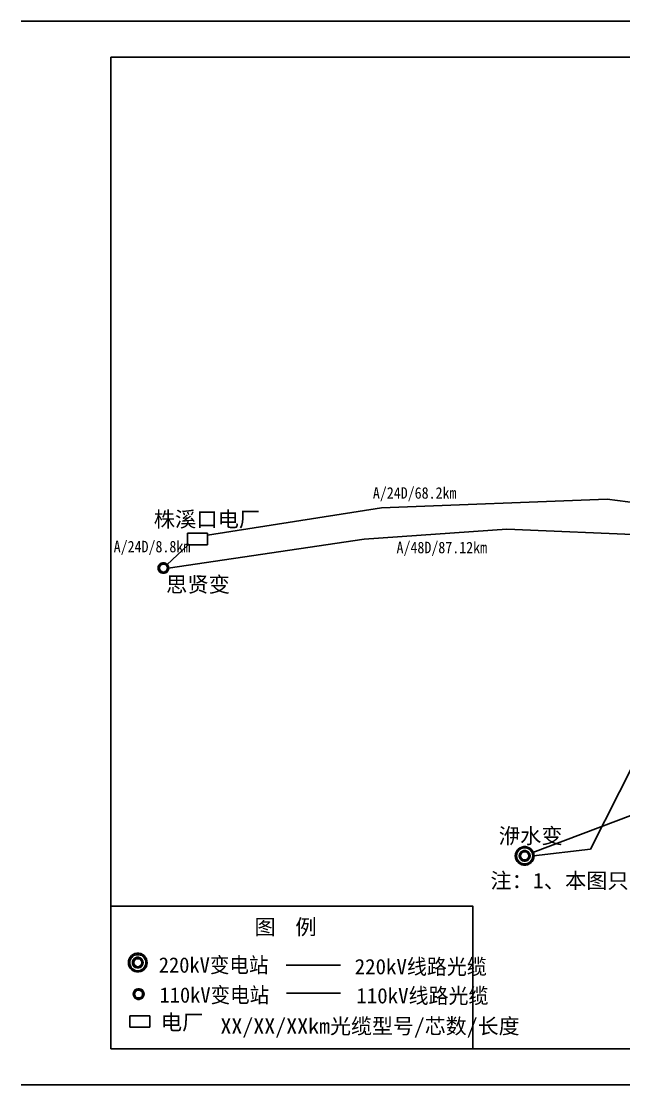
# Model space of a CAD drawing. Header units: metres. Extents: x 17 to 1264, y 17 to 859.
# Drawn here: x 17 to 494, y 17 to 859 of the extents above; entities that cross this region are included whole.
import ezdxf

# ---------------------------------------------------------------- set-up
doc = ezdxf.new("R2010")
doc.units = ezdxf.units.M
for name, color, linetype in [('LINES', 7, 'Continuous'), ('POLYLINES', 4, 'Continuous'), ('RECTS', 7, 'Continuous'), ('TEXTS', 3, 'Continuous')]:
    doc.layers.add(name, color=color, linetype=linetype)

msp = doc.modelspace()

# ---------------------------------------------------------------- linework, layer by layer
at = {"layer": 'LINES'}
for p, q in [((87.76, 830.45), (87.76, 45.22)), ((1179.14, 830.45), (87.76, 830.45)), ((302.03, 473.62), (480.74, 480.53)), ((480.74, 480.53), (526.82, 474.41)), ((164.23, 451.87), (302.03, 473.62)), ((401.32, 456.77), (288.28, 448.7)), ((588.31, 448.56), (401.32, 456.77)), ((288.28, 448.7), (133.12, 425.95)), ((164.3, 453.46), (148.39, 453.46)), ((148.39, 453.46), (148.39, 444.38)), ((164.3, 444.38), (164.3, 453.46)), ((132.04, 428.54), (148.6, 444.02)), ((148.39, 444.38), (164.3, 444.38)), ((550.65, 367.92), (467.42, 203.4)), ((730.79, 317.88), (421.77, 200.59)), ((467.42, 203.4), (422.27, 198)), ((226.65, 111.6), (269.56, 111.6)), ((226.79, 89.28), (269.56, 89.28)), ((118.51, 71.42), (102.67, 71.42)), ((102.67, 71.42), (102.67, 62.35)), ((118.51, 62.35), (118.51, 71.42)), ((102.67, 62.35), (118.51, 62.35)), ((87.76, 45.22), (1179.14, 45.22))]:
    msp.add_line(p, q, dxfattribs=at)
at = {"layer": 'POLYLINES'}
for points in [[(128.01, 428.83), (127.29, 428.4), (126.57, 429.12), (127.58, 429.84), (128.01, 428.83)], [(128.01, 428.83), (127.29, 428.4), (126.57, 429.12), (127.58, 429.84), (128.01, 428.83)], [(128.87, 429.12), (128.01, 428.83), (127.58, 429.84), (128.73, 430.13), (128.87, 429.12)], [(128.87, 429.12), (128.01, 428.83), (127.58, 429.84), (128.73, 430.13), (128.87, 429.12)], [(129.88, 429.12), (128.87, 429.12), (128.73, 430.13), (130.03, 430.13), (129.88, 429.12)], [(129.88, 429.12), (128.87, 429.12), (128.73, 430.13), (130.03, 430.13), (129.88, 429.12)], [(130.75, 428.83), (129.88, 429.12), (130.03, 430.13), (131.18, 429.84), (130.75, 428.83)], [(130.75, 428.83), (129.88, 429.12), (130.03, 430.13), (131.18, 429.84), (130.75, 428.83)], [(131.47, 428.4), (130.75, 428.83), (131.18, 429.84), (132.19, 429.12), (131.47, 428.4)], [(131.47, 428.4), (130.75, 428.83), (131.18, 429.84), (132.19, 429.12), (131.47, 428.4)], [(126.28, 426.82), (126.14, 425.95), (125.13, 425.95), (125.27, 427.1), (126.28, 426.82)], [(126.28, 426.82), (126.14, 425.95), (125.13, 425.95), (125.27, 427.1), (126.28, 426.82)], [(126.14, 425.95), (126.28, 425.09), (125.27, 424.8), (125.13, 425.95), (126.14, 425.95)], [(126.14, 425.95), (126.28, 425.09), (125.27, 424.8), (125.13, 425.95), (126.14, 425.95)], [(126.71, 427.68), (126.28, 426.82), (125.27, 427.1), (125.85, 428.26), (126.71, 427.68)], [(126.71, 427.68), (126.28, 426.82), (125.27, 427.1), (125.85, 428.26), (126.71, 427.68)], [(126.28, 425.09), (126.71, 424.22), (125.85, 423.65), (125.27, 424.8), (126.28, 425.09)], [(126.28, 425.09), (126.71, 424.22), (125.85, 423.65), (125.27, 424.8), (126.28, 425.09)], [(127.29, 428.4), (126.71, 427.68), (125.85, 428.26), (126.57, 429.12), (127.29, 428.4)], [(127.29, 428.4), (126.71, 427.68), (125.85, 428.26), (126.57, 429.12), (127.29, 428.4)], [(126.71, 424.22), (127.29, 423.5), (126.57, 422.78), (125.85, 423.65), (126.71, 424.22)], [(126.71, 424.22), (127.29, 423.5), (126.57, 422.78), (125.85, 423.65), (126.71, 424.22)], [(127.29, 423.5), (128.01, 423.07), (127.58, 422.06), (126.57, 422.78), (127.29, 423.5)], [(127.29, 423.5), (128.01, 423.07), (127.58, 422.06), (126.57, 422.78), (127.29, 423.5)], [(128.01, 423.07), (128.87, 422.78), (128.73, 421.78), (127.58, 422.06), (128.01, 423.07)], [(128.01, 423.07), (128.87, 422.78), (128.73, 421.78), (127.58, 422.06), (128.01, 423.07)], [(128.87, 422.78), (129.88, 422.78), (130.03, 421.78), (128.73, 421.78), (128.87, 422.78)], [(128.87, 422.78), (129.88, 422.78), (130.03, 421.78), (128.73, 421.78), (128.87, 422.78)], [(129.88, 422.78), (130.75, 423.07), (131.18, 422.06), (130.03, 421.78), (129.88, 422.78)], [(129.88, 422.78), (130.75, 423.07), (131.18, 422.06), (130.03, 421.78), (129.88, 422.78)], [(130.75, 423.07), (131.47, 423.5), (132.19, 422.78), (131.18, 422.06), (130.75, 423.07)], [(130.75, 423.07), (131.47, 423.5), (132.19, 422.78), (131.18, 422.06), (130.75, 423.07)], [(132.04, 427.68), (131.47, 428.4), (132.19, 429.12), (132.91, 428.26), (132.04, 427.68)], [(132.04, 427.68), (131.47, 428.4), (132.19, 429.12), (132.91, 428.26), (132.04, 427.68)], [(131.47, 423.5), (132.04, 424.22), (132.91, 423.65), (132.19, 422.78), (131.47, 423.5)], [(131.47, 423.5), (132.04, 424.22), (132.91, 423.65), (132.19, 422.78), (131.47, 423.5)], [(132.47, 426.82), (132.04, 427.68), (132.91, 428.26), (133.48, 427.1), (132.47, 426.82)], [(132.47, 426.82), (132.04, 427.68), (132.91, 428.26), (133.48, 427.1), (132.47, 426.82)], [(132.04, 424.22), (132.47, 425.09), (133.48, 424.8), (132.91, 423.65), (132.04, 424.22)], [(132.04, 424.22), (132.47, 425.09), (133.48, 424.8), (132.91, 423.65), (132.04, 424.22)], [(132.62, 425.95), (132.47, 426.82), (133.48, 427.1), (133.63, 425.95), (132.62, 425.95)], [(132.62, 425.95), (132.47, 426.82), (133.48, 427.1), (133.63, 425.95), (132.62, 425.95)], [(132.47, 425.09), (132.62, 425.95), (133.63, 425.95), (133.48, 424.8), (132.47, 425.09)], [(132.47, 425.09), (132.62, 425.95), (133.63, 425.95), (133.48, 424.8), (132.47, 425.09)], [(410.25, 201.74), (409.53, 200.59), (408.52, 201.02), (409.39, 202.46), (410.25, 201.74)], [(410.25, 201.74), (409.53, 200.59), (408.52, 201.02), (409.39, 202.46), (410.25, 201.74)], [(411.11, 202.75), (410.25, 201.74), (409.39, 202.46), (410.39, 203.62), (411.11, 202.75)], [(411.11, 202.75), (410.25, 201.74), (409.39, 202.46), (410.39, 203.62), (411.11, 202.75)], [(412.12, 203.62), (411.11, 202.75), (410.39, 203.62), (411.69, 204.48), (412.12, 203.62)], [(412.12, 203.62), (411.11, 202.75), (410.39, 203.62), (411.69, 204.48), (412.12, 203.62)], [(413.42, 204.05), (412.12, 203.62), (411.69, 204.48), (413.13, 205.06), (413.42, 204.05)], [(413.42, 204.05), (412.12, 203.62), (411.69, 204.48), (413.13, 205.06), (413.42, 204.05)], [(414.71, 204.34), (413.42, 204.05), (413.13, 205.06), (414.57, 205.49), (414.71, 204.34)], [(414.71, 204.34), (413.42, 204.05), (413.13, 205.06), (414.57, 205.49), (414.71, 204.34)], [(414.86, 201.17), (413.99, 200.88), (413.56, 201.89), (414.71, 202.32), (414.86, 201.17)], [(414.86, 201.17), (413.99, 200.88), (413.56, 201.89), (414.71, 202.32), (414.86, 201.17)], [(416.01, 204.34), (414.71, 204.34), (414.57, 205.49), (416.15, 205.49), (416.01, 204.34)], [(416.01, 204.34), (414.71, 204.34), (414.57, 205.49), (416.15, 205.49), (416.01, 204.34)], [(415.87, 201.17), (414.86, 201.17), (414.71, 202.32), (416.01, 202.32), (415.87, 201.17)], [(415.87, 201.17), (414.86, 201.17), (414.71, 202.32), (416.01, 202.32), (415.87, 201.17)], [(416.73, 200.88), (415.87, 201.17), (416.01, 202.32), (417.16, 201.89), (416.73, 200.88)], [(416.73, 200.88), (415.87, 201.17), (416.01, 202.32), (417.16, 201.89), (416.73, 200.88)], [(417.31, 204.05), (416.01, 204.34), (416.15, 205.49), (417.59, 205.06), (417.31, 204.05)], [(417.31, 204.05), (416.01, 204.34), (416.15, 205.49), (417.59, 205.06), (417.31, 204.05)], [(418.6, 203.62), (417.31, 204.05), (417.59, 205.06), (419.03, 204.48), (418.6, 203.62)], [(418.6, 203.62), (417.31, 204.05), (417.59, 205.06), (419.03, 204.48), (418.6, 203.62)], [(419.61, 202.75), (418.6, 203.62), (419.03, 204.48), (420.33, 203.62), (419.61, 202.75)], [(419.61, 202.75), (418.6, 203.62), (419.03, 204.48), (420.33, 203.62), (419.61, 202.75)], [(420.47, 201.74), (419.61, 202.75), (420.33, 203.62), (421.34, 202.46), (420.47, 201.74)], [(420.47, 201.74), (419.61, 202.75), (420.33, 203.62), (421.34, 202.46), (420.47, 201.74)], [(421.19, 200.59), (420.47, 201.74), (421.34, 202.46), (422.2, 201.02), (421.19, 200.59)], [(421.19, 200.59), (420.47, 201.74), (421.34, 202.46), (422.2, 201.02), (421.19, 200.59)], [(409.1, 199.44), (408.95, 198), (407.95, 198), (408.09, 199.58), (409.1, 199.44)], [(409.1, 199.44), (408.95, 198), (407.95, 198), (408.09, 199.58), (409.1, 199.44)], [(408.95, 198), (409.1, 196.7), (408.09, 196.56), (407.95, 198), (408.95, 198)], [(408.95, 198), (409.1, 196.7), (408.09, 196.56), (407.95, 198), (408.95, 198)], [(409.53, 200.59), (409.1, 199.44), (408.09, 199.58), (408.52, 201.02), (409.53, 200.59)], [(409.53, 200.59), (409.1, 199.44), (408.09, 199.58), (408.52, 201.02), (409.53, 200.59)], [(409.1, 196.7), (409.53, 195.41), (408.52, 194.98), (408.09, 196.56), (409.1, 196.7)], [(409.1, 196.7), (409.53, 195.41), (408.52, 194.98), (408.09, 196.56), (409.1, 196.7)], [(409.53, 195.41), (410.25, 194.26), (409.39, 193.68), (408.52, 194.98), (409.53, 195.41)], [(409.53, 195.41), (410.25, 194.26), (409.39, 193.68), (408.52, 194.98), (409.53, 195.41)], [(410.25, 194.26), (411.11, 193.25), (410.39, 192.53), (409.39, 193.68), (410.25, 194.26)], [(410.25, 194.26), (411.11, 193.25), (410.39, 192.53), (409.39, 193.68), (410.25, 194.26)], [(412.27, 199.01), (412.12, 198), (411.11, 198), (411.26, 199.3), (412.27, 199.01)], [(412.27, 199.01), (412.12, 198), (411.11, 198), (411.26, 199.3), (412.27, 199.01)], [(412.12, 198), (412.27, 197.14), (411.26, 196.85), (411.11, 198), (412.12, 198)], [(412.12, 198), (412.27, 197.14), (411.26, 196.85), (411.11, 198), (412.12, 198)], [(412.7, 199.73), (412.27, 199.01), (411.26, 199.3), (411.83, 200.3), (412.7, 199.73)], [(412.7, 199.73), (412.27, 199.01), (411.26, 199.3), (411.83, 200.3), (412.7, 199.73)], [(412.27, 197.14), (412.7, 196.27), (411.83, 195.7), (411.26, 196.85), (412.27, 197.14)], [(412.27, 197.14), (412.7, 196.27), (411.83, 195.7), (411.26, 196.85), (412.27, 197.14)], [(413.27, 200.45), (412.7, 199.73), (411.83, 200.3), (412.55, 201.31), (413.27, 200.45)], [(413.27, 200.45), (412.7, 199.73), (411.83, 200.3), (412.55, 201.31), (413.27, 200.45)], [(412.7, 196.27), (413.27, 195.7), (412.55, 194.83), (411.83, 195.7), (412.7, 196.27)], [(412.7, 196.27), (413.27, 195.7), (412.55, 194.83), (411.83, 195.7), (412.7, 196.27)], [(413.99, 200.88), (413.27, 200.45), (412.55, 201.31), (413.56, 201.89), (413.99, 200.88)], [(413.99, 200.88), (413.27, 200.45), (412.55, 201.31), (413.56, 201.89), (413.99, 200.88)], [(413.27, 195.7), (413.99, 195.12), (413.56, 194.11), (412.55, 194.83), (413.27, 195.7)], [(413.27, 195.7), (413.99, 195.12), (413.56, 194.11), (412.55, 194.83), (413.27, 195.7)], [(413.99, 195.12), (414.86, 194.83), (414.71, 193.82), (413.56, 194.11), (413.99, 195.12)], [(413.99, 195.12), (414.86, 194.83), (414.71, 193.82), (413.56, 194.11), (413.99, 195.12)], [(414.86, 194.83), (415.87, 194.83), (416.01, 193.82), (414.71, 193.82), (414.86, 194.83)], [(414.86, 194.83), (415.87, 194.83), (416.01, 193.82), (414.71, 193.82), (414.86, 194.83)], [(415.87, 194.83), (416.73, 195.12), (417.16, 194.11), (416.01, 193.82), (415.87, 194.83)], [(415.87, 194.83), (416.73, 195.12), (417.16, 194.11), (416.01, 193.82), (415.87, 194.83)], [(417.45, 200.45), (416.73, 200.88), (417.16, 201.89), (418.17, 201.31), (417.45, 200.45)], [(417.45, 200.45), (416.73, 200.88), (417.16, 201.89), (418.17, 201.31), (417.45, 200.45)], [(416.73, 195.12), (417.45, 195.7), (418.17, 194.83), (417.16, 194.11), (416.73, 195.12)], [(416.73, 195.12), (417.45, 195.7), (418.17, 194.83), (417.16, 194.11), (416.73, 195.12)], [(418.03, 199.73), (417.45, 200.45), (418.17, 201.31), (418.89, 200.3), (418.03, 199.73)], [(418.03, 199.73), (417.45, 200.45), (418.17, 201.31), (418.89, 200.3), (418.03, 199.73)], [(417.45, 195.7), (418.03, 196.27), (418.89, 195.7), (418.17, 194.83), (417.45, 195.7)], [(417.45, 195.7), (418.03, 196.27), (418.89, 195.7), (418.17, 194.83), (417.45, 195.7)], [(418.46, 199.01), (418.03, 199.73), (418.89, 200.3), (419.47, 199.3), (418.46, 199.01)], [(418.46, 199.01), (418.03, 199.73), (418.89, 200.3), (419.47, 199.3), (418.46, 199.01)], [(418.03, 196.27), (418.46, 197.14), (419.47, 196.85), (418.89, 195.7), (418.03, 196.27)], [(418.03, 196.27), (418.46, 197.14), (419.47, 196.85), (418.89, 195.7), (418.03, 196.27)], [(418.6, 198), (418.46, 199.01), (419.47, 199.3), (419.61, 198), (418.6, 198)], [(418.6, 198), (418.46, 199.01), (419.47, 199.3), (419.61, 198), (418.6, 198)], [(418.46, 197.14), (418.6, 198), (419.61, 198), (419.47, 196.85), (418.46, 197.14)], [(418.46, 197.14), (418.6, 198), (419.61, 198), (419.47, 196.85), (418.46, 197.14)], [(419.61, 193.25), (420.47, 194.26), (421.34, 193.68), (420.33, 192.53), (419.61, 193.25)], [(419.61, 193.25), (420.47, 194.26), (421.34, 193.68), (420.33, 192.53), (419.61, 193.25)], [(420.47, 194.26), (421.19, 195.41), (422.2, 194.98), (421.34, 193.68), (420.47, 194.26)], [(420.47, 194.26), (421.19, 195.41), (422.2, 194.98), (421.34, 193.68), (420.47, 194.26)], [(421.63, 199.44), (421.19, 200.59), (422.2, 201.02), (422.63, 199.58), (421.63, 199.44)], [(421.63, 199.44), (421.19, 200.59), (422.2, 201.02), (422.63, 199.58), (421.63, 199.44)], [(421.19, 195.41), (421.63, 196.7), (422.63, 196.56), (422.2, 194.98), (421.19, 195.41)], [(421.19, 195.41), (421.63, 196.7), (422.63, 196.56), (422.2, 194.98), (421.19, 195.41)], [(421.77, 198), (421.63, 199.44), (422.63, 199.58), (422.78, 198), (421.77, 198)], [(421.77, 198), (421.63, 199.44), (422.63, 199.58), (422.78, 198), (421.77, 198)], [(421.63, 196.7), (421.77, 198), (422.78, 198), (422.63, 196.56), (421.63, 196.7)], [(421.63, 196.7), (421.77, 198), (422.78, 198), (422.63, 196.56), (421.63, 196.7)], [(411.11, 193.25), (412.12, 192.53), (411.69, 191.66), (410.39, 192.53), (411.11, 193.25)], [(411.11, 193.25), (412.12, 192.53), (411.69, 191.66), (410.39, 192.53), (411.11, 193.25)], [(412.12, 192.53), (413.42, 191.95), (413.13, 190.94), (411.69, 191.66), (412.12, 192.53)], [(412.12, 192.53), (413.42, 191.95), (413.13, 190.94), (411.69, 191.66), (412.12, 192.53)], [(413.42, 191.95), (414.71, 191.66), (414.57, 190.66), (413.13, 190.94), (413.42, 191.95)], [(413.42, 191.95), (414.71, 191.66), (414.57, 190.66), (413.13, 190.94), (413.42, 191.95)], [(414.71, 191.66), (416.01, 191.66), (416.15, 190.66), (414.57, 190.66), (414.71, 191.66)], [(414.71, 191.66), (416.01, 191.66), (416.15, 190.66), (414.57, 190.66), (414.71, 191.66)], [(416.01, 191.66), (417.31, 191.95), (417.59, 190.94), (416.15, 190.66), (416.01, 191.66)], [(416.01, 191.66), (417.31, 191.95), (417.59, 190.94), (416.15, 190.66), (416.01, 191.66)], [(417.31, 191.95), (418.6, 192.53), (419.03, 191.66), (417.59, 190.94), (417.31, 191.95)], [(417.31, 191.95), (418.6, 192.53), (419.03, 191.66), (417.59, 190.94), (417.31, 191.95)], [(418.6, 192.53), (419.61, 193.25), (420.33, 192.53), (419.03, 191.66), (418.6, 192.53)], [(418.6, 192.53), (419.61, 193.25), (420.33, 192.53), (419.03, 191.66), (418.6, 192.53)], [(103.96, 117.22), (103.24, 116.06), (102.23, 116.5), (103.1, 117.94), (103.96, 117.22)], [(103.96, 117.22), (103.24, 116.06), (102.23, 116.5), (103.1, 117.94), (103.96, 117.22)], [(104.83, 118.22), (103.96, 117.22), (103.1, 117.94), (104.11, 119.09), (104.83, 118.22)], [(104.83, 118.22), (103.96, 117.22), (103.1, 117.94), (104.11, 119.09), (104.83, 118.22)], [(105.83, 119.09), (104.83, 118.22), (104.11, 119.09), (105.4, 119.95), (105.83, 119.09)], [(105.83, 119.09), (104.83, 118.22), (104.11, 119.09), (105.4, 119.95), (105.83, 119.09)], [(107.13, 119.52), (105.83, 119.09), (105.4, 119.95), (106.84, 120.67), (107.13, 119.52)], [(107.13, 119.52), (105.83, 119.09), (105.4, 119.95), (106.84, 120.67), (107.13, 119.52)], [(108.43, 119.81), (107.13, 119.52), (106.84, 120.67), (108.28, 120.96), (108.43, 119.81)], [(108.43, 119.81), (107.13, 119.52), (106.84, 120.67), (108.28, 120.96), (108.43, 119.81)], [(109.72, 119.81), (108.43, 119.81), (108.28, 120.96), (109.87, 120.96), (109.72, 119.81)], [(109.72, 119.81), (108.43, 119.81), (108.28, 120.96), (109.87, 120.96), (109.72, 119.81)], [(111.02, 119.52), (109.72, 119.81), (109.87, 120.96), (111.45, 120.67), (111.02, 119.52)], [(111.02, 119.52), (109.72, 119.81), (109.87, 120.96), (111.45, 120.67), (111.02, 119.52)], [(112.31, 119.09), (111.02, 119.52), (111.45, 120.67), (112.75, 119.95), (112.31, 119.09)], [(112.31, 119.09), (111.02, 119.52), (111.45, 120.67), (112.75, 119.95), (112.31, 119.09)], [(113.32, 118.22), (112.31, 119.09), (112.75, 119.95), (114.04, 119.09), (113.32, 118.22)], [(113.32, 118.22), (112.31, 119.09), (112.75, 119.95), (114.04, 119.09), (113.32, 118.22)], [(114.19, 117.22), (113.32, 118.22), (114.04, 119.09), (115.05, 117.94), (114.19, 117.22)], [(114.19, 117.22), (113.32, 118.22), (114.04, 119.09), (115.05, 117.94), (114.19, 117.22)], [(114.91, 116.06), (114.19, 117.22), (115.05, 117.94), (115.91, 116.5), (114.91, 116.06)], [(114.91, 116.06), (114.19, 117.22), (115.05, 117.94), (115.91, 116.5), (114.91, 116.06)], [(102.81, 114.91), (102.67, 113.47), (101.66, 113.47), (101.8, 115.06), (102.81, 114.91)], [(102.81, 114.91), (102.67, 113.47), (101.66, 113.47), (101.8, 115.06), (102.81, 114.91)], [(102.67, 113.47), (102.81, 112.18), (101.8, 112.03), (101.66, 113.47), (102.67, 113.47)], [(102.67, 113.47), (102.81, 112.18), (101.8, 112.03), (101.66, 113.47), (102.67, 113.47)], [(103.24, 116.06), (102.81, 114.91), (101.8, 115.06), (102.23, 116.5), (103.24, 116.06)], [(103.24, 116.06), (102.81, 114.91), (101.8, 115.06), (102.23, 116.5), (103.24, 116.06)], [(102.81, 112.18), (103.24, 110.88), (102.23, 110.45), (101.8, 112.03), (102.81, 112.18)], [(102.81, 112.18), (103.24, 110.88), (102.23, 110.45), (101.8, 112.03), (102.81, 112.18)], [(103.24, 110.88), (103.96, 109.73), (103.1, 109.15), (102.23, 110.45), (103.24, 110.88)], [(103.24, 110.88), (103.96, 109.73), (103.1, 109.15), (102.23, 110.45), (103.24, 110.88)], [(103.96, 109.73), (104.83, 108.72), (104.11, 108), (103.1, 109.15), (103.96, 109.73)], [(103.96, 109.73), (104.83, 108.72), (104.11, 108), (103.1, 109.15), (103.96, 109.73)], [(105.98, 114.48), (105.83, 113.47), (104.83, 113.47), (104.97, 114.77), (105.98, 114.48)], [(105.98, 114.48), (105.83, 113.47), (104.83, 113.47), (104.97, 114.77), (105.98, 114.48)], [(105.83, 113.47), (105.98, 112.61), (104.97, 112.32), (104.83, 113.47), (105.83, 113.47)], [(105.83, 113.47), (105.98, 112.61), (104.97, 112.32), (104.83, 113.47), (105.83, 113.47)], [(106.41, 115.2), (105.98, 114.48), (104.97, 114.77), (105.55, 115.78), (106.41, 115.2)], [(106.41, 115.2), (105.98, 114.48), (104.97, 114.77), (105.55, 115.78), (106.41, 115.2)], [(105.98, 112.61), (106.41, 111.74), (105.55, 111.17), (104.97, 112.32), (105.98, 112.61)], [(105.98, 112.61), (106.41, 111.74), (105.55, 111.17), (104.97, 112.32), (105.98, 112.61)], [(106.99, 115.92), (106.41, 115.2), (105.55, 115.78), (106.27, 116.78), (106.99, 115.92)], [(106.99, 115.92), (106.41, 115.2), (105.55, 115.78), (106.27, 116.78), (106.99, 115.92)], [(106.41, 111.74), (106.99, 111.17), (106.27, 110.3), (105.55, 111.17), (106.41, 111.74)], [(106.41, 111.74), (106.99, 111.17), (106.27, 110.3), (105.55, 111.17), (106.41, 111.74)], [(107.71, 116.5), (106.99, 115.92), (106.27, 116.78), (107.27, 117.36), (107.71, 116.5)], [(107.71, 116.5), (106.99, 115.92), (106.27, 116.78), (107.27, 117.36), (107.71, 116.5)], [(106.99, 111.17), (107.71, 110.59), (107.27, 109.58), (106.27, 110.3), (106.99, 111.17)], [(106.99, 111.17), (107.71, 110.59), (107.27, 109.58), (106.27, 110.3), (106.99, 111.17)], [(108.57, 116.64), (107.71, 116.5), (107.27, 117.36), (108.43, 117.79), (108.57, 116.64)], [(108.57, 116.64), (107.71, 116.5), (107.27, 117.36), (108.43, 117.79), (108.57, 116.64)], [(107.71, 110.59), (108.57, 110.3), (108.43, 109.3), (107.27, 109.58), (107.71, 110.59)], [(107.71, 110.59), (108.57, 110.3), (108.43, 109.3), (107.27, 109.58), (107.71, 110.59)], [(109.58, 116.64), (108.57, 116.64), (108.43, 117.79), (109.72, 117.79), (109.58, 116.64)], [(109.58, 116.64), (108.57, 116.64), (108.43, 117.79), (109.72, 117.79), (109.58, 116.64)], [(108.57, 110.3), (109.58, 110.3), (109.72, 109.3), (108.43, 109.3), (108.57, 110.3)], [(108.57, 110.3), (109.58, 110.3), (109.72, 109.3), (108.43, 109.3), (108.57, 110.3)], [(110.44, 116.5), (109.58, 116.64), (109.72, 117.79), (110.87, 117.36), (110.44, 116.5)], [(110.44, 116.5), (109.58, 116.64), (109.72, 117.79), (110.87, 117.36), (110.44, 116.5)], [(109.58, 110.3), (110.44, 110.59), (110.87, 109.58), (109.72, 109.3), (109.58, 110.3)], [(109.58, 110.3), (110.44, 110.59), (110.87, 109.58), (109.72, 109.3), (109.58, 110.3)], [(111.16, 115.92), (110.44, 116.5), (110.87, 117.36), (111.88, 116.78), (111.16, 115.92)], [(111.16, 115.92), (110.44, 116.5), (110.87, 117.36), (111.88, 116.78), (111.16, 115.92)], [(110.44, 110.59), (111.16, 111.17), (111.88, 110.3), (110.87, 109.58), (110.44, 110.59)], [(110.44, 110.59), (111.16, 111.17), (111.88, 110.3), (110.87, 109.58), (110.44, 110.59)], [(111.74, 115.2), (111.16, 115.92), (111.88, 116.78), (112.6, 115.78), (111.74, 115.2)], [(111.74, 115.2), (111.16, 115.92), (111.88, 116.78), (112.6, 115.78), (111.74, 115.2)], [(111.16, 111.17), (111.74, 111.74), (112.6, 111.17), (111.88, 110.3), (111.16, 111.17)], [(111.16, 111.17), (111.74, 111.74), (112.6, 111.17), (111.88, 110.3), (111.16, 111.17)], [(112.17, 114.48), (111.74, 115.2), (112.6, 115.78), (113.18, 114.77), (112.17, 114.48)], [(112.17, 114.48), (111.74, 115.2), (112.6, 115.78), (113.18, 114.77), (112.17, 114.48)], [(111.74, 111.74), (112.17, 112.61), (113.18, 112.32), (112.6, 111.17), (111.74, 111.74)], [(111.74, 111.74), (112.17, 112.61), (113.18, 112.32), (112.6, 111.17), (111.74, 111.74)], [(112.31, 113.47), (112.17, 114.48), (113.18, 114.77), (113.32, 113.47), (112.31, 113.47)], [(112.31, 113.47), (112.17, 114.48), (113.18, 114.77), (113.32, 113.47), (112.31, 113.47)], [(112.17, 112.61), (112.31, 113.47), (113.32, 113.47), (113.18, 112.32), (112.17, 112.61)], [(112.17, 112.61), (112.31, 113.47), (113.32, 113.47), (113.18, 112.32), (112.17, 112.61)], [(113.32, 108.72), (114.19, 109.73), (115.05, 109.15), (114.04, 108), (113.32, 108.72)], [(113.32, 108.72), (114.19, 109.73), (115.05, 109.15), (114.04, 108), (113.32, 108.72)], [(114.19, 109.73), (114.91, 110.88), (115.91, 110.45), (115.05, 109.15), (114.19, 109.73)], [(114.19, 109.73), (114.91, 110.88), (115.91, 110.45), (115.05, 109.15), (114.19, 109.73)], [(115.34, 114.91), (114.91, 116.06), (115.91, 116.5), (116.35, 115.06), (115.34, 114.91)], [(115.34, 114.91), (114.91, 116.06), (115.91, 116.5), (116.35, 115.06), (115.34, 114.91)], [(114.91, 110.88), (115.34, 112.18), (116.35, 112.03), (115.91, 110.45), (114.91, 110.88)], [(114.91, 110.88), (115.34, 112.18), (116.35, 112.03), (115.91, 110.45), (114.91, 110.88)], [(115.48, 113.47), (115.34, 114.91), (116.35, 115.06), (116.49, 113.47), (115.48, 113.47)], [(115.48, 113.47), (115.34, 114.91), (116.35, 115.06), (116.49, 113.47), (115.48, 113.47)], [(115.34, 112.18), (115.48, 113.47), (116.49, 113.47), (116.35, 112.03), (115.34, 112.18)], [(115.34, 112.18), (115.48, 113.47), (116.49, 113.47), (116.35, 112.03), (115.34, 112.18)], [(104.83, 108.72), (105.83, 108), (105.4, 107.14), (104.11, 108), (104.83, 108.72)], [(104.83, 108.72), (105.83, 108), (105.4, 107.14), (104.11, 108), (104.83, 108.72)], [(105.83, 108), (107.13, 107.42), (106.84, 106.42), (105.4, 107.14), (105.83, 108)], [(105.83, 108), (107.13, 107.42), (106.84, 106.42), (105.4, 107.14), (105.83, 108)], [(107.13, 107.42), (108.43, 107.14), (108.28, 106.13), (106.84, 106.42), (107.13, 107.42)], [(107.13, 107.42), (108.43, 107.14), (108.28, 106.13), (106.84, 106.42), (107.13, 107.42)], [(108.43, 107.14), (109.72, 107.14), (109.87, 106.13), (108.28, 106.13), (108.43, 107.14)], [(108.43, 107.14), (109.72, 107.14), (109.87, 106.13), (108.28, 106.13), (108.43, 107.14)], [(109.72, 107.14), (111.02, 107.42), (111.45, 106.42), (109.87, 106.13), (109.72, 107.14)], [(109.72, 107.14), (111.02, 107.42), (111.45, 106.42), (109.87, 106.13), (109.72, 107.14)], [(111.02, 107.42), (112.31, 108), (112.75, 107.14), (111.45, 106.42), (111.02, 107.42)], [(111.02, 107.42), (112.31, 108), (112.75, 107.14), (111.45, 106.42), (111.02, 107.42)], [(112.31, 108), (113.32, 108.72), (114.04, 108), (112.75, 107.14), (112.31, 108)], [(112.31, 108), (113.32, 108.72), (114.04, 108), (112.75, 107.14), (112.31, 108)], [(109.29, 91.73), (108.43, 91.58), (107.99, 92.45), (109.15, 92.88), (109.29, 91.73)], [(109.29, 91.73), (108.43, 91.58), (107.99, 92.45), (109.15, 92.88), (109.29, 91.73)], [(110.15, 91.73), (109.29, 91.73), (109.15, 92.88), (110.3, 92.88), (110.15, 91.73)], [(110.15, 91.73), (109.29, 91.73), (109.15, 92.88), (110.3, 92.88), (110.15, 91.73)], [(111.02, 91.58), (110.15, 91.73), (110.3, 92.88), (111.45, 92.45), (111.02, 91.58)], [(111.02, 91.58), (110.15, 91.73), (110.3, 92.88), (111.45, 92.45), (111.02, 91.58)], [(106.7, 89.57), (106.55, 88.7), (105.55, 88.7), (105.69, 89.86), (106.7, 89.57)], [(106.7, 89.57), (106.55, 88.7), (105.55, 88.7), (105.69, 89.86), (106.7, 89.57)], [(106.55, 88.7), (106.7, 87.7), (105.69, 87.41), (105.55, 88.7), (106.55, 88.7)], [(106.55, 88.7), (106.7, 87.7), (105.69, 87.41), (105.55, 88.7), (106.55, 88.7)], [(107.13, 90.43), (106.7, 89.57), (105.69, 89.86), (106.12, 91.01), (107.13, 90.43)], [(107.13, 90.43), (106.7, 89.57), (105.69, 89.86), (106.12, 91.01), (107.13, 90.43)], [(106.7, 87.7), (107.13, 86.98), (106.12, 86.4), (105.69, 87.41), (106.7, 87.7)], [(106.7, 87.7), (107.13, 86.98), (106.12, 86.4), (105.69, 87.41), (106.7, 87.7)], [(107.71, 91.01), (107.13, 90.43), (106.12, 91.01), (106.99, 91.87), (107.71, 91.01)], [(107.71, 91.01), (107.13, 90.43), (106.12, 91.01), (106.99, 91.87), (107.71, 91.01)], [(107.13, 86.98), (107.71, 86.26), (106.99, 85.39), (106.12, 86.4), (107.13, 86.98)], [(107.13, 86.98), (107.71, 86.26), (106.99, 85.39), (106.12, 86.4), (107.13, 86.98)], [(108.43, 91.58), (107.71, 91.01), (106.99, 91.87), (107.99, 92.45), (108.43, 91.58)], [(108.43, 91.58), (107.71, 91.01), (106.99, 91.87), (107.99, 92.45), (108.43, 91.58)], [(107.71, 86.26), (108.43, 85.68), (107.99, 84.82), (106.99, 85.39), (107.71, 86.26)], [(107.71, 86.26), (108.43, 85.68), (107.99, 84.82), (106.99, 85.39), (107.71, 86.26)], [(108.43, 85.68), (109.29, 85.54), (109.15, 84.38), (107.99, 84.82), (108.43, 85.68)], [(108.43, 85.68), (109.29, 85.54), (109.15, 84.38), (107.99, 84.82), (108.43, 85.68)], [(109.29, 85.54), (110.15, 85.54), (110.3, 84.38), (109.15, 84.38), (109.29, 85.54)], [(109.29, 85.54), (110.15, 85.54), (110.3, 84.38), (109.15, 84.38), (109.29, 85.54)], [(110.15, 85.54), (111.02, 85.68), (111.45, 84.82), (110.3, 84.38), (110.15, 85.54)], [(110.15, 85.54), (111.02, 85.68), (111.45, 84.82), (110.3, 84.38), (110.15, 85.54)], [(111.88, 91.01), (111.02, 91.58), (111.45, 92.45), (112.6, 91.87), (111.88, 91.01)], [(111.88, 91.01), (111.02, 91.58), (111.45, 92.45), (112.6, 91.87), (111.88, 91.01)], [(111.02, 85.68), (111.88, 86.26), (112.6, 85.39), (111.45, 84.82), (111.02, 85.68)], [(111.02, 85.68), (111.88, 86.26), (112.6, 85.39), (111.45, 84.82), (111.02, 85.68)], [(112.46, 90.43), (111.88, 91.01), (112.6, 91.87), (113.32, 91.01), (112.46, 90.43)], [(112.46, 90.43), (111.88, 91.01), (112.6, 91.87), (113.32, 91.01), (112.46, 90.43)], [(111.88, 86.26), (112.46, 86.98), (113.32, 86.4), (112.6, 85.39), (111.88, 86.26)], [(111.88, 86.26), (112.46, 86.98), (113.32, 86.4), (112.6, 85.39), (111.88, 86.26)], [(112.75, 89.57), (112.46, 90.43), (113.32, 91.01), (113.9, 89.86), (112.75, 89.57)], [(112.75, 89.57), (112.46, 90.43), (113.32, 91.01), (113.9, 89.86), (112.75, 89.57)], [(112.46, 86.98), (112.75, 87.7), (113.9, 87.41), (113.32, 86.4), (112.46, 86.98)], [(112.46, 86.98), (112.75, 87.7), (113.9, 87.41), (113.32, 86.4), (112.46, 86.98)], [(112.89, 88.7), (112.75, 89.57), (113.9, 89.86), (114.04, 88.7), (112.89, 88.7)], [(112.89, 88.7), (112.75, 89.57), (113.9, 89.86), (114.04, 88.7), (112.89, 88.7)], [(112.75, 87.7), (112.89, 88.7), (114.04, 88.7), (113.9, 87.41), (112.75, 87.7)], [(112.75, 87.7), (112.89, 88.7), (114.04, 88.7), (113.9, 87.41), (112.75, 87.7)]]:
    msp.add_lwpolyline(points, dxfattribs=at)
at = {"layer": 'RECTS'}
for points in [[(16.84, 858.82), (1207.43, 858.82), (1207.43, 16.85), (16.84, 16.85)], [(87.83, 158.26), (374.25, 158.26), (374.25, 45.22), (87.83, 45.22)]]:
    msp.add_lwpolyline(points, dxfattribs=at)

# ---------------------------------------------------------------- texts
at = {"layer": 'TEXTS'}
for s, height, width, p in [('A/24D/68.2km', 9.12, 0.888889, (295.19, 480.83)), ('株溪口电厂', 12.16, 1.066667, (121.67, 458.51)), ('A/24D/8.8km', 9.12, 0.888889, (89.99, 438.35)), ('A/48D/87.12km', 9.12, 0.888889, (313.91, 437.63)), ('思贤变', 12.16, 1.066667, (131.47, 406.82)), ('洢水变', 12.16, 1.066667, (394.84, 207.81)), ('注：1、本图只画出与本工程相关部分的光缆。', 12.16, 1.061489, (388.22, 172.39)), ('图', 12.16, 1.066667, (201.45, 135.67)), ('例', 12.16, 1.066667, (233.88, 135.67)), ('220kV变电站', 12.16, 0.977778, (125.71, 105.57)), ('110kV变电站', 12.16, 0.977778, (126.28, 81.81)), ('电厂', 12.16, 1.066667, (127.29, 60.21)), ('XX/XX/XXkm光缆型号/芯数/长度', 12.16, 1.049097, (174.52, 57.19))]:
    msp.add_text(s, height=height, dxfattribs=dict(at, width=width)).set_placement(p)
for s, p in [('220kV线路光缆', (280.79, 104.27)), ('110kV线路光缆', (282.09, 81.23))]:
    msp.add_text(s, height=12.16, dxfattribs=at).set_placement(p)

doc.saveas('drawing.dxf')
